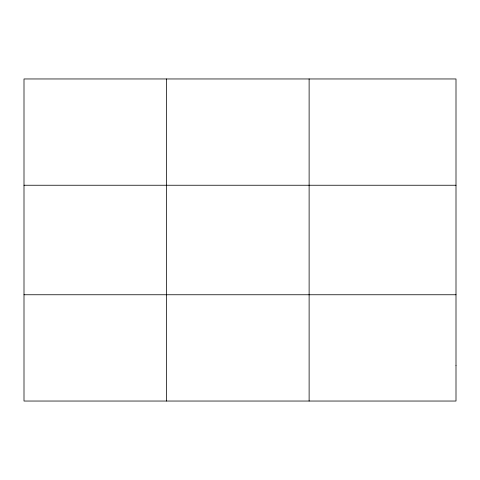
<?xml version="1.0" encoding="UTF-8"?>
<svg xmlns="http://www.w3.org/2000/svg" width="480" height="480" viewBox="0 0 480 480"><rect width="100%" height="100%" fill="white"/><g stroke="black" fill="none" stroke-linecap="round" stroke-linejoin="round"><path stroke-width="0.72" d="M166.56 401.04L166.56 78.96M309.12 401.04L309.12 78.96M24 185.244L456 185.244M24 294.756L456 294.756M456 365.61L456 401.04L24 401.04L24 78.96L456 78.96L456 365.61"/></g></svg>
